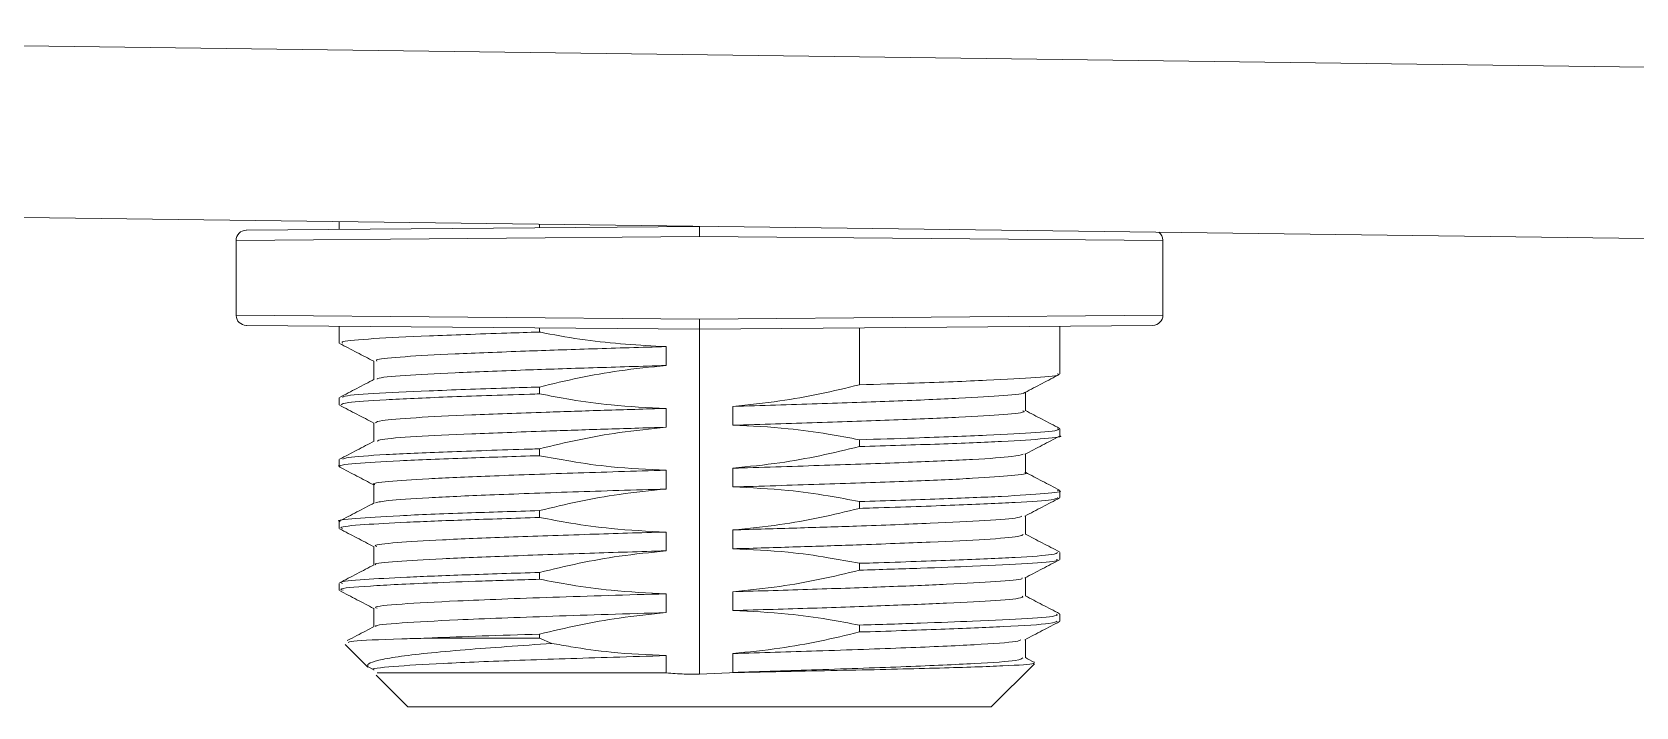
# Model space of a CAD drawing. Extents: x 14808 to 20058, y -13198 to -11680.
# Drawn here: x 15218.22 to 15241.58, y -12890.72 to -12880.89 of the extents above; entities that cross this region are included whole.
import ezdxf

# ---------------------------------------------------------------- set-up
doc = ezdxf.new("R2010")
doc.units = 0
doc.header["$LTSCALE"] = 7
doc.header["$MEASUREMENT"] = 0
doc.layers.get('0').update_dxf_attribs({"color": 2, "linetype": 'CONTINUOUS'})

# ---------------------------------------------------------------- blocks, each defined once
blk = doc.blocks.new('A$C6AAC44BB')
at = {"color": 7, "linetype": 'Continuous', "lineweight": 15}
for p, q in [((15.657, 10.592), (43.222, 10.231)), ((43.222, 8.981), (15.657, 9.342)), ((24.922, 9.149), (28.222, 9.177)), ((25.597, 9.212), (25.597, 9.155)), ((27.057, 9.193), (27.057, 9.167)), ((24.847, 9.074), (24.847, 8.531)), ((31.597, 8.531), (31.597, 9.074)), ((28.222, 8.427), (24.922, 8.456)), ((25.597, 8.45), (25.597, 8.327)), ((27.057, 8.438), (27.057, 8.407)), ((31.523, 8.456), (28.222, 8.427)), ((28.222, 5.915), (28.222, 8.427)), ((29.387, 8.023), (29.387, 8.438)), ((30.847, 8.103), (30.847, 8.45)), ((27.979, 8.301), (27.979, 8.164)), ((25.849, 8.196), (25.849, 8.061)), ((27.057, 8.007), (27.057, 7.957)), ((30.595, 7.834), (30.595, 7.969)), ((25.597, 7.927), (25.597, 7.878)), ((27.979, 7.851), (27.979, 7.714)), ((28.465, 7.729), (28.465, 7.866)), ((25.849, 7.746), (25.849, 7.611)), ((29.387, 7.573), (29.387, 7.623)), ((30.847, 7.652), (30.847, 7.703)), ((25.597, 7.478), (25.597, 7.427)), ((27.057, 7.557), (27.057, 7.507)), ((30.595, 7.384), (30.595, 7.519)), ((27.979, 7.401), (27.979, 7.264)), ((28.465, 7.279), (28.465, 7.416)), ((25.849, 7.296), (25.849, 7.161)), ((30.847, 7.202), (30.847, 7.252)), ((29.387, 7.123), (29.387, 7.173)), ((25.597, 7.027), (25.597, 6.977)), ((27.057, 7.107), (27.057, 7.057)), ((30.595, 6.934), (30.595, 7.069)), ((27.979, 6.951), (27.979, 6.814)), ((28.465, 6.829), (28.465, 6.966)), ((25.849, 6.846), (25.849, 6.711)), ((30.847, 6.752), (30.847, 6.802)), ((29.387, 6.673), (29.387, 6.723)), ((25.597, 6.577), (25.597, 6.527)), ((27.057, 6.657), (27.057, 6.607)), ((30.595, 6.484), (30.595, 6.619)), ((27.979, 6.501), (27.979, 6.364)), ((28.465, 6.379), (28.465, 6.516)), ((25.849, 6.396), (25.849, 6.261)), ((30.847, 6.302), (30.847, 6.352)), ((27.057, 6.207), (27.057, 6.177)), ((29.387, 6.223), (29.387, 6.273)), ((25.642, 6.133), (25.807, 5.968)), ((26.214, 6.177), (27.057, 6.177)), ((27.147, 6.14), (27.057, 6.177)), ((30.595, 6.034), (30.595, 6.169)), ((25.808, 5.97), (25.85, 5.948)), ((27.979, 6.051), (27.979, 5.925)), ((28.465, 5.929), (28.465, 6.066)), ((30.347, 5.677), (30.662, 5.992)), ((25.866, 5.909), (26.097, 5.677)), ((28.493, 5.928), (28.222, 5.915)), ((28.493, 5.928), (28.465, 5.929)), ((30.347, 5.677), (26.097, 5.677))]:
    blk.add_line(p, q, dxfattribs=at)
at = {"color": 8, "linetype": 'Continuous', "lineweight": 15}
for p, q in [((28.222, 9.102), (24.847, 9.074)), ((31.597, 9.074), (28.222, 9.102)), ((24.847, 8.531), (28.222, 8.502)), ((28.222, 8.502), (31.597, 8.531))]:
    blk.add_line(p, q, dxfattribs=at)
at = {"color": 7, "linetype": 'Continuous', "lineweight": 15}
for centre, start, end in [((24.922, 9.074), 90.5, 180), ((31.522, 9.074), 2.4643, 53.147), ((24.922, 8.531), 182.4643, 269.5), ((31.522, 8.531), 270.5, 0)]:
    blk.add_arc(centre, 0.075, start, end, dxfattribs=at)
for points, knots in [([(28.222, 9.177), (28.222, 9.177), (28.222, 9.175), (28.222, 9.162), (28.222, 9.143), (28.222, 9.124), (28.222, 9.11), (28.222, 9.105), (28.222, 9.102)], [0, 0, 0, 0, 0.214639, 0.429278, 0.643921, 0.858572, 0.943438, 1, 1, 1, 1]), ([(28.222, 8.502), (28.222, 8.5), (28.222, 8.495), (28.222, 8.481), (28.222, 8.462), (28.222, 8.443), (28.222, 8.43), (28.222, 8.428), (28.222, 8.427)], [0, 0, 0, 0, 0.056562, 0.141428, 0.356079, 0.570722, 0.785361, 1, 1, 1, 1]), ([(25.601, 8.324), (25.643, 8.302), (25.726, 8.259), (25.809, 8.216), (25.849, 8.194)], [0, 0, 0, 0, 0.507602, 1, 1, 1, 1]), ([(25.623, 8.327), (25.619, 8.331), (25.609, 8.342), (25.823, 8.359), (26.229, 8.379), (26.679, 8.395), (26.977, 8.405), (27.057, 8.407)], [0, 0, 0, 0, 0.142739, 0.398377, 0.650733, 0.905999, 1, 1, 1, 1]), ([(25.872, 8.196), (25.869, 8.2), (25.86, 8.21), (26.054, 8.228), (26.42, 8.248), (26.906, 8.267), (27.439, 8.285), (27.799, 8.296), (27.979, 8.301)], [0, 0, 0, 0, 0.108149, 0.301552, 0.492471, 0.685594, 0.843075, 1, 1, 1, 1]), ([(27.057, 8.407), (27.07, 8.405), (27.18, 8.383), (27.485, 8.329), (27.782, 8.312), (27.979, 8.301)], [0, 0, 0, 0, 0.043096, 0.3617072, 1, 1, 1, 1]), ([(25.853, 8.063), (25.811, 8.041), (25.727, 7.997), (25.643, 7.953), (25.601, 7.931)], [0, 0, 0, 0, 0.499972, 1, 1, 1, 1]), ([(25.875, 8.063), (25.874, 8.065), (25.869, 8.074), (26.056, 8.091), (26.419, 8.11), (26.906, 8.13), (27.439, 8.147), (27.799, 8.158), (27.979, 8.164)], [0, 0, 0, 0, 0.072388, 0.273546, 0.472121, 0.672987, 0.836782, 1, 1, 1, 1]), ([(27.979, 8.164), (27.865, 8.152), (27.653, 8.131), (27.345, 8.076), (27.153, 8.03), (27.057, 8.007)], [0, 0, 0, 0, 0.367736, 0.683883, 1, 1, 1, 1]), ([(29.387, 8.023), (29.523, 8.027), (29.874, 8.038), (30.341, 8.056), (30.695, 8.076), (30.859, 8.092), (30.832, 8.101), (30.826, 8.103)], [0, 0, 0, 0, 0.160861, 0.415093, 0.668427, 0.923626, 1, 1, 1, 1]), ([(30.591, 7.967), (30.634, 7.989), (30.718, 8.033), (30.802, 8.077), (30.844, 8.099)], [0, 0, 0, 0, 0.499972, 1, 1, 1, 1]), ([(25.612, 7.878), (25.62, 7.883), (25.637, 7.895), (25.911, 7.915), (26.364, 7.934), (26.789, 7.949), (27.034, 7.956), (27.057, 7.957)], [0, 0, 0, 0, 0.209421, 0.464859, 0.717136, 0.972805, 1, 1, 1, 1]), ([(25.625, 7.931), (25.624, 7.934), (25.618, 7.943), (25.825, 7.959), (26.228, 7.979), (26.679, 7.995), (26.977, 8.005), (27.057, 8.007)], [0, 0, 0, 0, 0.101208, 0.369231, 0.633812, 0.901445, 1, 1, 1, 1]), ([(27.057, 7.957), (27.133, 7.943), (27.306, 7.91), (27.613, 7.868), (27.845, 7.857), (27.979, 7.851)], [0, 0, 0, 0, 0.2486739, 0.5672144, 1, 1, 1, 1]), ([(28.465, 7.866), (28.58, 7.878), (28.792, 7.899), (29.099, 7.954), (29.291, 8), (29.387, 8.023)], [0, 0, 0, 0, 0.367736, 0.683883, 1, 1, 1, 1]), ([(28.465, 7.866), (28.674, 7.872), (29.092, 7.885), (29.662, 7.905), (30.139, 7.925), (30.454, 7.945), (30.601, 7.959), (30.584, 7.967), (30.583, 7.967)], [0, 0, 0, 0, 0.188989, 0.37954, 0.579674, 0.7791, 0.979995, 1, 1, 1, 1]), ([(25.601, 7.874), (25.643, 7.852), (25.726, 7.809), (25.809, 7.766), (25.849, 7.744)], [0, 0, 0, 0, 0.507602, 1, 1, 1, 1]), ([(25.863, 7.746), (25.87, 7.752), (25.885, 7.764), (26.133, 7.784), (26.542, 7.803), (27.033, 7.822), (27.524, 7.837), (27.827, 7.847), (27.979, 7.851)], [0, 0, 0, 0, 0.158571, 0.351766, 0.54257, 0.73594, 0.867732, 1, 1, 1, 1]), ([(28.465, 7.729), (28.674, 7.735), (29.092, 7.748), (29.662, 7.767), (30.138, 7.787), (30.457, 7.807), (30.605, 7.823), (30.581, 7.832), (30.576, 7.834)], [0, 0, 0, 0, 0.1817, 0.364902, 0.557316, 0.749051, 0.942197, 1, 1, 1, 1]), ([(30.844, 7.706), (30.802, 7.728), (30.719, 7.771), (30.636, 7.814), (30.595, 7.836)], [0, 0, 0, 0, 0.5076021, 1, 1, 1, 1]), ([(25.875, 7.613), (25.881, 7.617), (25.898, 7.628), (26.135, 7.646), (26.542, 7.665), (27.033, 7.684), (27.524, 7.7), (27.827, 7.709), (27.979, 7.714)], [0, 0, 0, 0, 0.12509, 0.325973, 0.524369, 0.725433, 0.862469, 1, 1, 1, 1]), ([(27.979, 7.714), (27.865, 7.702), (27.653, 7.681), (27.345, 7.626), (27.153, 7.58), (27.057, 7.557)], [0, 0, 0, 0, 0.367736, 0.683883, 1, 1, 1, 1]), ([(29.387, 7.623), (29.312, 7.637), (29.139, 7.67), (28.832, 7.712), (28.599, 7.723), (28.465, 7.729)], [0, 0, 0, 0, 0.248674, 0.567214, 1, 1, 1, 1]), ([(25.853, 7.613), (25.811, 7.591), (25.727, 7.547), (25.643, 7.503), (25.601, 7.481)], [0, 0, 0, 0, 0.499972, 1, 1, 1, 1]), ([(29.387, 7.623), (29.523, 7.627), (29.874, 7.638), (30.341, 7.656), (30.695, 7.676), (30.859, 7.692), (30.832, 7.701), (30.826, 7.703)], [0, 0, 0, 0, 0.160861, 0.415093, 0.668427, 0.923626, 1, 1, 1, 1]), ([(29.387, 7.573), (29.589, 7.579), (29.991, 7.592), (30.46, 7.611), (30.753, 7.631), (30.879, 7.645), (30.844, 7.652), (30.843, 7.652)], [0, 0, 0, 0, 0.241583, 0.480368, 0.73513, 0.989188, 1, 1, 1, 1]), ([(30.591, 7.517), (30.634, 7.539), (30.718, 7.583), (30.802, 7.627), (30.844, 7.649)], [0, 0, 0, 0, 0.499972, 1, 1, 1, 1]), ([(25.605, 7.427), (25.603, 7.428), (25.569, 7.435), (25.7, 7.449), (26.008, 7.47), (26.482, 7.489), (26.876, 7.501), (27.057, 7.507)], [0, 0, 0, 0, 0.0216606, 0.2759625, 0.5305283, 0.78359, 1, 1, 1, 1]), ([(25.624, 7.481), (25.632, 7.485), (25.65, 7.496), (25.913, 7.515), (26.364, 7.534), (26.789, 7.549), (27.034, 7.556), (27.057, 7.557)], [0, 0, 0, 0, 0.170799, 0.438716, 0.703317, 0.971476, 1, 1, 1, 1]), ([(27.057, 7.507), (27.133, 7.493), (27.306, 7.46), (27.613, 7.418), (27.845, 7.407), (27.979, 7.401)], [0, 0, 0, 0, 0.248674, 0.567214, 1, 1, 1, 1]), ([(28.465, 7.416), (28.58, 7.428), (28.792, 7.449), (29.099, 7.504), (29.291, 7.55), (29.387, 7.573)], [0, 0, 0, 0, 0.367736, 0.683883, 1, 1, 1, 1]), ([(28.465, 7.416), (28.501, 7.417), (28.757, 7.425), (29.224, 7.439), (29.793, 7.46), (30.235, 7.48), (30.52, 7.499), (30.561, 7.512), (30.579, 7.517)], [0, 0, 0, 0, 0.0323399, 0.2307139, 0.4315974, 0.6304233, 0.8307328, 1, 1, 1, 1]), ([(25.601, 7.424), (25.643, 7.402), (25.726, 7.359), (25.809, 7.316), (25.849, 7.294)], [0, 0, 0, 0, 0.507602, 1, 1, 1, 1]), ([(25.857, 7.296), (25.854, 7.297), (25.824, 7.304), (25.942, 7.318), (26.22, 7.339), (26.685, 7.359), (27.281, 7.38), (27.747, 7.394), (27.979, 7.401)], [0, 0, 0, 0, 0.016396, 0.208896, 0.401596, 0.593156, 0.797627, 1, 1, 1, 1]), ([(28.465, 7.279), (28.501, 7.28), (28.757, 7.288), (29.225, 7.302), (29.791, 7.322), (30.242, 7.342), (30.51, 7.363), (30.624, 7.376), (30.593, 7.383), (30.591, 7.384)], [0, 0, 0, 0, 0.031126, 0.222056, 0.415401, 0.606766, 0.799558, 0.991818, 1, 1, 1, 1]), ([(30.844, 7.256), (30.802, 7.278), (30.719, 7.321), (30.636, 7.364), (30.595, 7.386)], [0, 0, 0, 0, 0.507602, 1, 1, 1, 1]), ([(25.862, 7.163), (25.884, 7.169), (25.93, 7.181), (26.226, 7.201), (26.683, 7.221), (27.282, 7.243), (27.748, 7.257), (27.979, 7.264)], [0, 0, 0, 0, 0.178156, 0.378343, 0.577347, 0.789764, 1, 1, 1, 1]), ([(27.979, 7.264), (27.865, 7.252), (27.653, 7.231), (27.345, 7.176), (27.153, 7.13), (27.057, 7.107)], [0, 0, 0, 0, 0.3677364, 0.6838825, 1, 1, 1, 1]), ([(29.387, 7.173), (29.312, 7.187), (29.139, 7.22), (28.832, 7.262), (28.599, 7.273), (28.465, 7.279)], [0, 0, 0, 0, 0.248674, 0.567214, 1, 1, 1, 1]), ([(29.387, 7.173), (29.589, 7.179), (29.991, 7.192), (30.459, 7.211), (30.757, 7.231), (30.88, 7.246), (30.834, 7.255), (30.826, 7.256)], [0, 0, 0, 0, 0.230858, 0.459042, 0.702493, 0.945273, 1, 1, 1, 1]), ([(25.853, 7.163), (25.811, 7.141), (25.727, 7.097), (25.643, 7.053), (25.601, 7.031)], [0, 0, 0, 0, 0.499972, 1, 1, 1, 1]), ([(29.387, 7.123), (29.42, 7.124), (29.674, 7.132), (30.104, 7.147), (30.549, 7.166), (30.812, 7.185), (30.825, 7.197), (30.83, 7.202)], [0, 0, 0, 0, 0.038315, 0.293959, 0.546183, 0.801696, 1, 1, 1, 1]), ([(30.591, 7.067), (30.634, 7.089), (30.718, 7.133), (30.802, 7.177), (30.844, 7.199)], [0, 0, 0, 0, 0.499972, 1, 1, 1, 1]), ([(25.605, 7.027), (25.603, 7.028), (25.569, 7.035), (25.7, 7.049), (26.008, 7.07), (26.482, 7.089), (26.876, 7.101), (27.057, 7.107)], [0, 0, 0, 0, 0.0216606, 0.2759625, 0.5305283, 0.78359, 1, 1, 1, 1]), ([(25.621, 6.977), (25.614, 6.98), (25.59, 6.989), (25.751, 7.004), (26.069, 7.022), (26.504, 7.039), (26.872, 7.051), (27.057, 7.057)], [0, 0, 0, 0, 0.087373, 0.342632, 0.561212, 0.779596, 1, 1, 1, 1]), ([(27.057, 7.057), (27.133, 7.043), (27.306, 7.01), (27.613, 6.968), (27.845, 6.957), (27.979, 6.951)], [0, 0, 0, 0, 0.248674, 0.567214, 1, 1, 1, 1]), ([(28.465, 6.966), (28.58, 6.978), (28.792, 6.999), (29.099, 7.054), (29.291, 7.1), (29.387, 7.123)], [0, 0, 0, 0, 0.367736, 0.683883, 1, 1, 1, 1]), ([(28.465, 6.966), (28.622, 6.971), (28.935, 6.98), (29.433, 6.996), (29.924, 7.015), (30.324, 7.035), (30.552, 7.053), (30.564, 7.063), (30.569, 7.067)], [0, 0, 0, 0, 0.141817, 0.283297, 0.484367, 0.682746, 0.883713, 1, 1, 1, 1]), ([(25.601, 6.974), (25.643, 6.952), (25.726, 6.909), (25.809, 6.866), (25.849, 6.844)], [0, 0, 0, 0, 0.507602, 1, 1, 1, 1]), ([(25.871, 6.846), (25.865, 6.848), (25.842, 6.857), (25.997, 6.874), (26.325, 6.894), (26.814, 6.914), (27.383, 6.933), (27.791, 6.946), (27.979, 6.951)], [0, 0, 0, 0, 0.066142, 0.259376, 0.450939, 0.643516, 0.836026, 1, 1, 1, 1]), ([(28.465, 6.829), (28.622, 6.833), (28.935, 6.843), (29.433, 6.859), (29.923, 6.878), (30.325, 6.897), (30.564, 6.917), (30.575, 6.929), (30.579, 6.934)], [0, 0, 0, 0, 0.13638, 0.272436, 0.465797, 0.656571, 0.849833, 1, 1, 1, 1]), ([(30.844, 6.806), (30.802, 6.828), (30.719, 6.871), (30.636, 6.914), (30.595, 6.936)], [0, 0, 0, 0, 0.507602, 1, 1, 1, 1]), ([(25.865, 6.713), (25.863, 6.714), (25.848, 6.721), (26.001, 6.736), (26.324, 6.756), (26.815, 6.776), (27.383, 6.796), (27.791, 6.808), (27.979, 6.814)], [0, 0, 0, 0, 0.028711, 0.22969, 0.428932, 0.629227, 0.829454, 1, 1, 1, 1]), ([(27.979, 6.814), (27.865, 6.802), (27.653, 6.781), (27.345, 6.726), (27.153, 6.68), (27.057, 6.657)], [0, 0, 0, 0, 0.367736, 0.683883, 1, 1, 1, 1]), ([(29.387, 6.723), (29.312, 6.737), (29.139, 6.77), (28.832, 6.812), (28.599, 6.823), (28.465, 6.829)], [0, 0, 0, 0, 0.248674, 0.567214, 1, 1, 1, 1]), ([(29.387, 6.723), (29.42, 6.724), (29.674, 6.732), (30.104, 6.747), (30.549, 6.766), (30.812, 6.785), (30.825, 6.797), (30.83, 6.802)], [0, 0, 0, 0, 0.038315, 0.293959, 0.546183, 0.801696, 1, 1, 1, 1]), ([(25.853, 6.713), (25.811, 6.691), (25.727, 6.647), (25.643, 6.603), (25.601, 6.581)], [0, 0, 0, 0, 0.499972, 1, 1, 1, 1]), ([(28.465, 6.516), (28.58, 6.528), (28.792, 6.549), (29.099, 6.604), (29.291, 6.65), (29.387, 6.673)], [0, 0, 0, 0, 0.367736, 0.683883, 1, 1, 1, 1]), ([(29.387, 6.673), (29.54, 6.678), (29.844, 6.687), (30.276, 6.704), (30.635, 6.721), (30.839, 6.739), (30.826, 6.749), (30.822, 6.752)], [0, 0, 0, 0, 0.18053, 0.360488, 0.612867, 0.868397, 1, 1, 1, 1]), ([(30.591, 6.617), (30.634, 6.639), (30.718, 6.683), (30.802, 6.727), (30.844, 6.749)], [0, 0, 0, 0, 0.499972, 1, 1, 1, 1]), ([(25.621, 6.577), (25.614, 6.58), (25.59, 6.589), (25.751, 6.604), (26.069, 6.622), (26.504, 6.639), (26.872, 6.651), (27.057, 6.657)], [0, 0, 0, 0, 0.087373, 0.342632, 0.561212, 0.779596, 1, 1, 1, 1]), ([(25.626, 6.527), (25.618, 6.53), (25.584, 6.54), (25.795, 6.558), (26.181, 6.577), (26.628, 6.594), (26.914, 6.603), (27.057, 6.607)], [0, 0, 0, 0, 0.090025, 0.377168, 0.661219, 0.830455, 1, 1, 1, 1]), ([(27.057, 6.607), (27.133, 6.593), (27.306, 6.56), (27.613, 6.518), (27.845, 6.507), (27.979, 6.501)], [0, 0, 0, 0, 0.248674, 0.567214, 1, 1, 1, 1]), ([(28.465, 6.516), (28.662, 6.522), (29.055, 6.534), (29.589, 6.552), (30.058, 6.571), (30.401, 6.59), (30.58, 6.606), (30.573, 6.615), (30.571, 6.617)], [0, 0, 0, 0, 0.177912, 0.356991, 0.536561, 0.735224, 0.936368, 1, 1, 1, 1]), ([(25.601, 6.524), (25.643, 6.502), (25.726, 6.459), (25.809, 6.416), (25.849, 6.394)], [0, 0, 0, 0, 0.507602, 1, 1, 1, 1]), ([(25.875, 6.396), (25.868, 6.399), (25.838, 6.408), (26.028, 6.427), (26.453, 6.45), (27.126, 6.476), (27.696, 6.493), (27.979, 6.501)], [0, 0, 0, 0, 0.068231, 0.285861, 0.501147, 0.751816, 1, 1, 1, 1]), ([(28.465, 6.379), (28.662, 6.385), (29.055, 6.396), (29.589, 6.415), (30.057, 6.434), (30.403, 6.453), (30.588, 6.47), (30.576, 6.48), (30.572, 6.484)], [0, 0, 0, 0, 0.171048, 0.343219, 0.515862, 0.70686, 0.900245, 1, 1, 1, 1]), ([(30.844, 6.356), (30.802, 6.378), (30.719, 6.421), (30.636, 6.464), (30.595, 6.486)], [0, 0, 0, 0, 0.5076021, 1, 1, 1, 1]), ([(25.867, 6.263), (25.865, 6.264), (25.843, 6.272), (26.032, 6.289), (26.451, 6.312), (27.127, 6.338), (27.696, 6.355), (27.979, 6.364)], [0, 0, 0, 0, 0.03081, 0.257181, 0.481113, 0.741849, 1, 1, 1, 1]), ([(27.979, 6.364), (27.865, 6.352), (27.653, 6.331), (27.345, 6.276), (27.153, 6.23), (27.057, 6.207)], [0, 0, 0, 0, 0.367736, 0.683883, 1, 1, 1, 1]), ([(29.387, 6.273), (29.312, 6.287), (29.139, 6.32), (28.832, 6.362), (28.599, 6.373), (28.465, 6.379)], [0, 0, 0, 0, 0.248674, 0.567214, 1, 1, 1, 1]), ([(29.387, 6.273), (29.54, 6.278), (29.844, 6.287), (30.276, 6.304), (30.635, 6.321), (30.839, 6.339), (30.826, 6.349), (30.822, 6.352)], [0, 0, 0, 0, 0.18053, 0.360488, 0.612867, 0.868397, 1, 1, 1, 1]), ([(25.853, 6.263), (25.811, 6.241), (25.746, 6.207), (25.681, 6.173), (25.657, 6.161)], [0, 0, 0, 0, 0.6448229, 1, 1, 1, 1]), ([(26.214, 6.177), (26.235, 6.178), (26.362, 6.184), (26.628, 6.194), (26.914, 6.203), (27.057, 6.207)], [0, 0, 0, 0, 0.086653, 0.54291, 1, 1, 1, 1]), ([(28.465, 6.066), (28.58, 6.078), (28.792, 6.099), (29.099, 6.154), (29.291, 6.2), (29.387, 6.223)], [0, 0, 0, 0, 0.367736, 0.683883, 1, 1, 1, 1]), ([(29.387, 6.223), (29.593, 6.229), (30.003, 6.243), (30.484, 6.263), (30.803, 6.283), (30.819, 6.297), (30.826, 6.302)], [0, 0, 0, 0, 0.245774, 0.488634, 0.775335, 1, 1, 1, 1]), ([(30.591, 6.167), (30.634, 6.189), (30.718, 6.233), (30.802, 6.277), (30.844, 6.299)], [0, 0, 0, 0, 0.499972, 1, 1, 1, 1]), ([(25.664, 6.147), (25.668, 6.15), (25.679, 6.159), (25.93, 6.169), (26.159, 6.176), (26.214, 6.177)], [0, 0, 0, 0, 0.319128, 0.837776, 1, 1, 1, 1]), ([(27.147, 6.14), (26.925, 6.124), (26.462, 6.092), (26.067, 6.052), (25.876, 6.017), (25.8, 5.992), (25.805, 5.977), (25.808, 5.969)], [0, 0, 0, 0, 0.275629, 0.576582, 0.723294, 0.86668, 1, 1, 1, 1]), ([(27.147, 6.14), (27.193, 6.132), (27.336, 6.106), (27.613, 6.067), (27.845, 6.057), (27.979, 6.051)], [0, 0, 0, 0, 0.167118, 0.520236, 1, 1, 1, 1]), ([(28.465, 6.066), (28.672, 6.072), (29.127, 6.086), (29.751, 6.108), (30.251, 6.13), (30.541, 6.151), (30.557, 6.163), (30.563, 6.167)], [0, 0, 0, 0, 0.187712, 0.413297, 0.637251, 0.862911, 1, 1, 1, 1]), ([(25.852, 5.948), (25.852, 5.948), (25.818, 5.956), (25.975, 5.972), (26.324, 5.994), (26.892, 6.017), (27.474, 6.036), (27.85, 6.047), (27.979, 6.051)], [0, 0, 0, 0, 0.003234, 0.224273, 0.444196, 0.665323, 0.885163, 1, 1, 1, 1]), ([(28.465, 5.929), (28.672, 5.935), (29.127, 5.949), (29.751, 5.971), (30.253, 5.993), (30.555, 6.014), (30.569, 6.028), (30.576, 6.034)], [0, 0, 0, 0, 0.180506, 0.397432, 0.612789, 0.829787, 1, 1, 1, 1]), ([(28.493, 5.928), (28.645, 5.931), (28.929, 5.937), (29.447, 5.947), (30.005, 5.961), (30.469, 5.976), (30.657, 5.989), (30.658, 5.995), (30.658, 5.997)], [0, 0, 0, 0, 0.131607, 0.245515, 0.475809, 0.706146, 0.938194, 1, 1, 1, 1]), ([(30.662, 6.001), (30.66, 6.002), (30.638, 6.013), (30.616, 6.025), (30.595, 6.036)], [0, 0, 0, 0, 0.0872839, 1, 1, 1, 1]), ([(25.883, 5.925), (25.876, 5.925), (25.855, 5.925), (26.108, 5.925), (26.599, 5.925), (27.258, 5.925), (27.75, 5.925), (27.979, 5.925)], [0, 0, 0, 0, 0.110077, 0.339817, 0.569556, 0.799296, 1, 1, 1, 1]), ([(28.222, 5.915), (28.185, 5.915), (28.104, 5.915), (28.023, 5.922), (27.979, 5.925)], [0, 0, 0, 0, 0.454699, 1, 1, 1, 1])]:
    blk.add_open_spline(points, degree=3, knots=knots, dxfattribs=at)

msp = doc.modelspace()

# ---------------------------------------------------------------- block references
at = {"xscale": 2, "yscale": 2, "zscale": 2}
msp.add_blockref('A$C6AAC44BB', (15171.498, -12902.076), dxfattribs=at)

doc.saveas('drawing.dxf')
